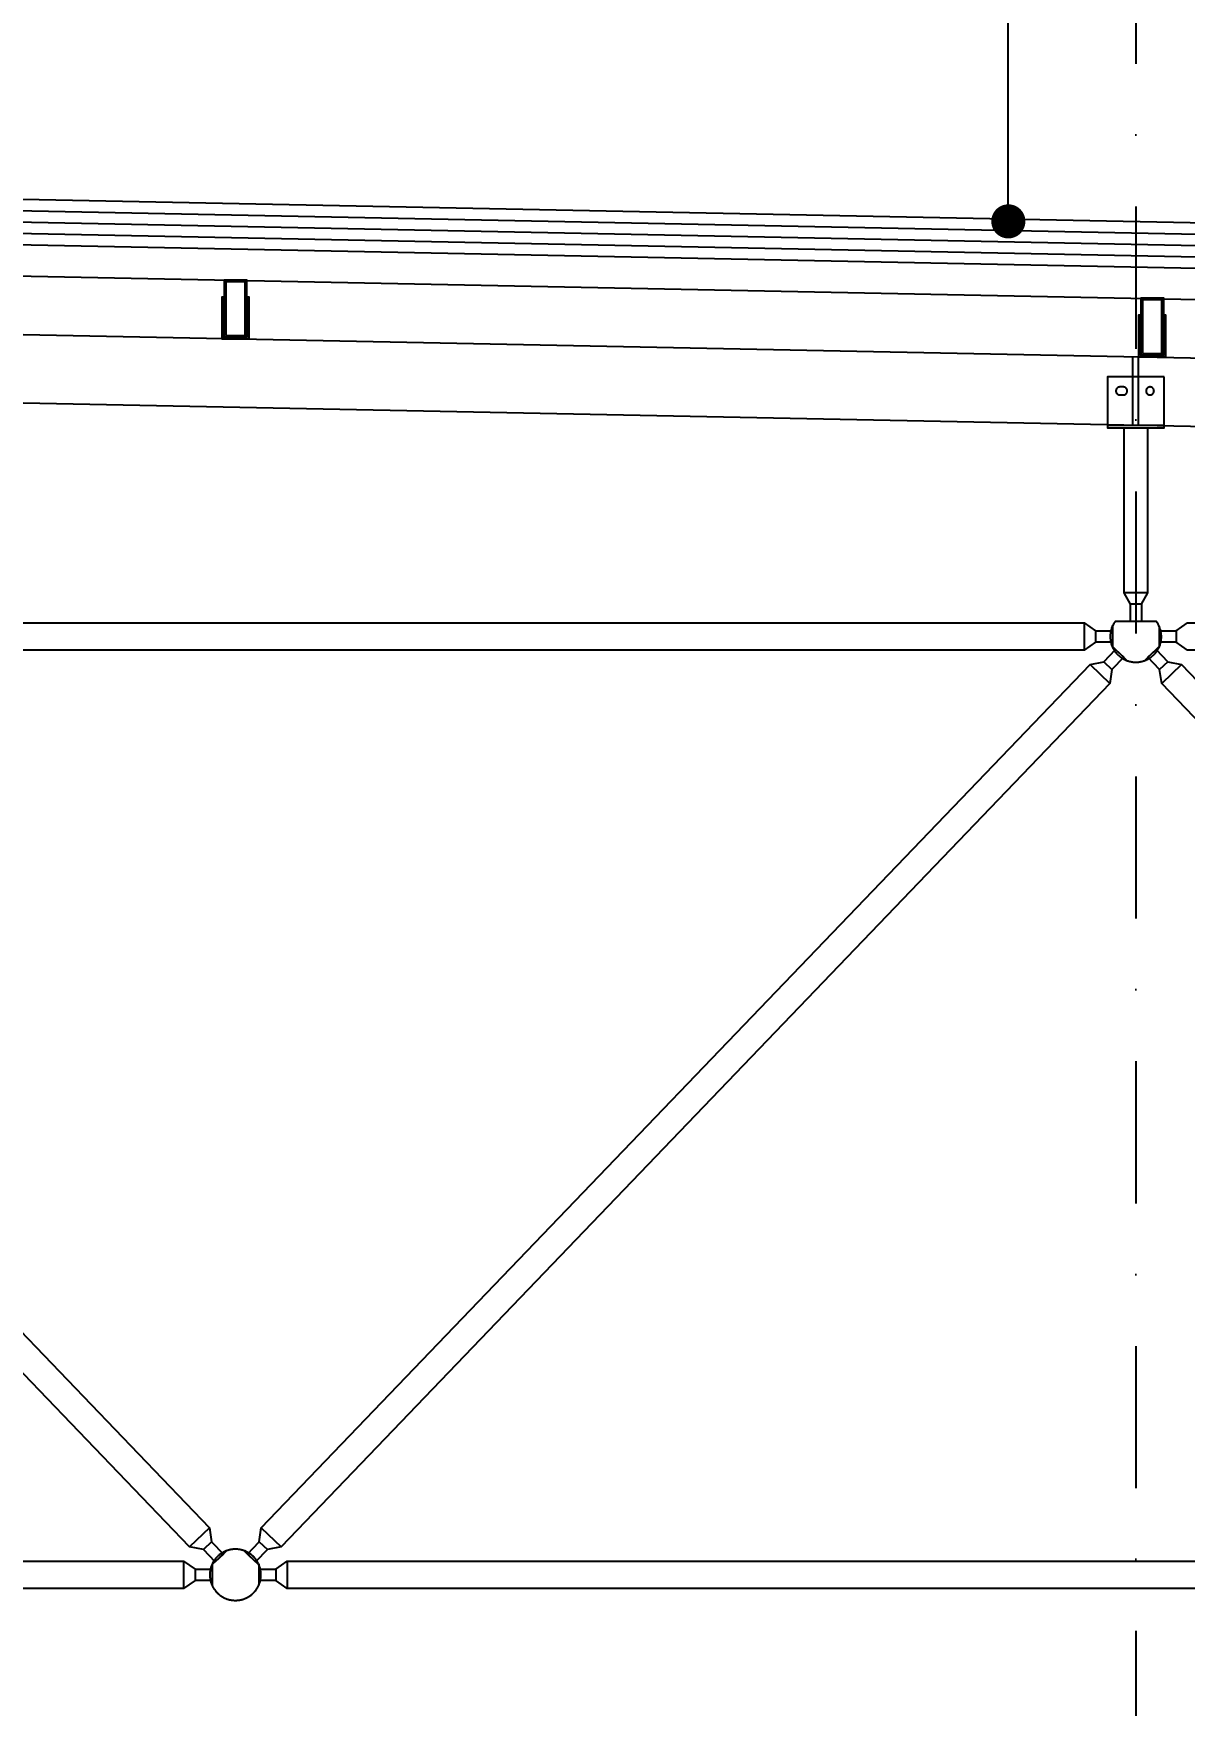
# Model space of a CAD drawing. Header units: centimetres. Extents: x 77182 to 116086, y 20619 to 33555.
# Drawn here: x 85840.2 to 86042.6, y 22535.4 to 22829.5 of the extents above; entities that cross this region are included whole.
import ezdxf
from ezdxf import colors
from ezdxf.entities.mleader import LeaderData, LeaderLine
from ezdxf.math import Vec2, Vec3

# ---------------------------------------------------------------- set-up
doc = ezdxf.new("R2010")
doc.units = ezdxf.units.CM
doc.header["$LTSCALE"] = 100
doc.linetypes.add('DASHDOT2', pattern=[0.5, 0.25, -0.125, 0, -0.125])
doc.linetypes.add('HIDDEN', pattern=[9.524999999999999, 6.349999999999999, -3.174999999999999])
for name, color, linetype in [('A-ANNO-DIMS', 187, 'Continuous'), ('A-ANNO-GRID', 155, 'DASHDOT2'), ('A-ELEV-01', 255, 'Continuous'), ('A-ELEV-02', 253, 'Continuous'), ('A-WALL-INSL', 249, 'Continuous'), ('A-WALL-SNWPNL', 200, 'Continuous'), ('S-STEL', 3, 'Continuous')]:
    doc.layers.add(name, color=color, linetype=linetype)
doc.styles.add('Fields_100', font='act_simplex.shx', dxfattribs={"width": 0.8, "height": 20})
doc.linetypes.add('BATTING', pattern='A,0.00254,-2.54,[134,ltypeshp.shx,S=2.54,R=0,X=-2.54,Y=0],-5.08,[134,ltypeshp.shx,S=2.54,R=180,X=2.54,Y=0],-2.54', length=10.16254)

# ---------------------------------------------------------------- blocks, each defined once
blk = doc.blocks.new('_Dot')
at = {"color": 0, "linetype": 'ByBlock', "lineweight": -2}
blk.add_line((-0.5, 0), (-1, 0), dxfattribs=at)
at = {"color": 0, "linetype": 'ByBlock', "const_width": 0.5}
blk.add_lwpolyline([(-0.25, 0, 1), (0.25, 0, 1)], format="xyb", close=True, dxfattribs=at)

msp = doc.modelspace()

# ---------------------------------------------------------------- linework, layer by layer
at = {"layer": 'A-ANNO-GRID'}
msp.add_line((86034.0677983792, 23450.32734961257), (86034.0677983792, 21881.85678621799), dxfattribs=at)
at = {"layer": 'A-ELEV-01'}
for points in [[(84609.04320586086, 22811.40950459917), (87384.0427417759, 22755.9089657045)], [(84767.87653916088, 22797.93030675762), (87304.71827066835, 22747.19297099707)], [(84767.87653916088, 22785.92790695018), (87304.71827066835, 22735.19057118963)], [(86033.54320556085, 22769.1042235103), (86033.54320556085, 22772.6042235103)], [(86034.54320556085, 22769.1042235103), (86034.54320556085, 22772.6042235103)]]:
    msp.add_lwpolyline(points, dxfattribs=at)
at = {"layer": 'A-ELEV-01', "linetype": 'HIDDEN', "ltscale": 0.05}
for points in [[(86033.54320556085, 22760.61944845968), (86033.54320556085, 22769.1042235103)], [(86034.54320556085, 22760.58944845969), (86034.54320556085, 22769.1042235103)]]:
    msp.add_lwpolyline(points, dxfattribs=at)
at = {"layer": 'A-ELEV-02'}
for points in [[(85877.80987226075, 22776.07592105242), (85873.60987226086, 22776.0759210525), (85873.6098722608, 22783.07592105254), (85873.30987226075, 22783.07592105235), (85873.30987226083, 22775.77592105253), (85878.10987226063, 22775.77592105237), (85878.1098722607, 22783.07592105257), (85877.80987226072, 22783.07592105251)], [(86039.04320556077, 22772.90422351018), (86034.84320556089, 22772.90422351027), (86034.84320556081, 22779.9042235103), (86034.54320556072, 22779.90422351011), (86034.54320556085, 22772.6042235103), (86039.34320556064, 22772.60422351013), (86039.34320556073, 22779.90422351034), (86039.04320556074, 22779.90422351027)], [(86039.04320556085, 22769.1042235103), (86029.04320556085, 22769.1042235103), (86029.04320556085, 22760.1042235103), (86039.04320556085, 22760.1042235103)], [(86037.24320556084, 22766.6042235103), (86037.24303310862, 22766.61976067093), (86037.24250962553, 22766.63542968121), (86037.24162613889, 22766.65122027787), (86037.24037399689, 22766.66712161683), (86037.2387449085, 22766.68312227989), (86037.23673098414, 22766.69921028454), (86037.2343247759, 22766.71537309677), (86037.23151931872, 22766.73159764699), (86037.22830817044, 22766.7478703493), (86037.22468545157, 22766.76417712399), (86037.2206458846, 22766.7805034233), (86037.21618483157, 22766.79683426069), (86037.21129833048, 22766.81315424318), (86037.20598313003, 22766.8294476071), (86037.20023672201, 22766.8456982569), (86037.19405737158, 22766.861889807), (86037.18744414463, 22766.87800562652), (86037.18039693226, 22766.89402888667), (86037.17291647205, 22766.90994261061), (86037.16500436561, 22766.92572972544), (86037.15666309257, 22766.94137311618), (86037.14789602047, 22766.95685568133), (86037.13870741041, 22766.9721603896), (86037.1291024187, 22766.98727033767), (86037.11908709357, 22767.00216880837), (86037.10866836793, 22767.01683932897), (86037.09785404705, 22767.03126572924), (86037.08665279215, 22767.04543219878), (86037.07507409918, 22767.05932334321), (86037.06312827341, 22767.07292423888), (86037.05082639947, 22767.08622048559), (86037.03818030766, 22767.09919825713), (86037.02520253614, 22767.11184434892), (86037.01190628941, 22767.12414622286), (86036.99830539376, 22767.13609204865), (86036.98441424931, 22767.1476707416), (86036.97024777977, 22767.1588719965), (86036.9558213795, 22767.16968631738), (86036.94115085891, 22767.18010504304), (86036.92625238824, 22767.19012036815), (86036.91114244013, 22767.19972535988), (86036.89583773186, 22767.20891396992), (86036.88035516674, 22767.21768104204), (86036.86471177597, 22767.22602231508), (86036.84892466114, 22767.23393442151), (86036.8330109372, 22767.24141488173), (86036.81698767706, 22767.24846209409), (86036.80087185751, 22767.25507532105), (86036.78468030744, 22767.26125467147), (86036.76842965763, 22767.26700107949), (86036.75213629371, 22767.27231627995), (86036.73581631124, 22767.27720278103), (86036.71948547383, 22767.28166383407), (86036.70315917453, 22767.28570340103), (86036.68685239984, 22767.28932611988), (86036.67057969753, 22767.2925372682), (86036.65435514732, 22767.29534272536), (86036.63819233509, 22767.29774893357), (86036.62210433042, 22767.29976285797), (86036.60610366738, 22767.30139194633), (86036.59020232843, 22767.30264408835), (86036.57441173174, 22767.30352757499), (86036.55874272146, 22767.30405105809), (86036.54320556085, 22767.3042235103), (86036.52766840022, 22767.30405105809), (86036.51199938994, 22767.30352757499), (86036.4962087933, 22767.30264408835), (86036.4803074543, 22767.30139194633), (86036.46430679125, 22767.29976285797), (86036.4482187866, 22767.29774893357), (86036.43205597436, 22767.29534272536), (86036.41583142415, 22767.2925372682), (86036.39955872184, 22767.28932611988), (86036.38325194715, 22767.28570340103), (86036.36692564785, 22767.28166383407), (86036.35059481044, 22767.27720278103), (86036.33427482797, 22767.27231627995), (86036.31798146405, 22767.26700107949), (86036.30173081424, 22767.26125467147), (86036.28553926414, 22767.25507532105), (86036.26942344464, 22767.24846209409), (86036.25340018448, 22767.24141488173), (86036.23748646054, 22767.23393442151), (86036.2216993457, 22767.22602231508), (86036.20605595499, 22767.21768104204), (86036.19057338982, 22767.20891396992), (86036.17526868155, 22767.19972535988), (86036.16015873344, 22767.19012036815), (86036.14526026277, 22767.18010504304), (86036.13058974218, 22767.16968631738), (86036.11616334191, 22767.1588719965), (86036.10199687237, 22767.1476707416), (86036.08810572792, 22767.13609204865), (86036.07450483227, 22767.12414622286), (86036.06120858554, 22767.11184434892), (86036.04823081402, 22767.09919825713), (86036.03558472221, 22767.08622048559), (86036.0232828483, 22767.07292423888), (86036.0113370225, 22767.05932334321), (86035.99975832953, 22767.04543219878), (86035.98855707466, 22767.03126572924), (86035.97774275378, 22767.01683932897), (86035.96732402811, 22767.00216880837), (86035.95730870299, 22766.98727033767), (86035.94770371127, 22766.9721603896), (86035.93851510121, 22766.95685568133), (86035.92974802908, 22766.94137311618), (86035.92140675607, 22766.92572972544), (86035.91349464963, 22766.90994261061), (86035.90601418942, 22766.89402888667), (86035.89896697705, 22766.87800562652), (86035.8923537501, 22766.861889807), (86035.88617439967, 22766.8456982569), (86035.88042799165, 22766.8294476071), (86035.8751127912, 22766.81315424318), (86035.8702262901, 22766.79683426069), (86035.86576523707, 22766.7805034233), (86035.86172567011, 22766.76417712399), (86035.85810295126, 22766.7478703493), (86035.85489180296, 22766.73159764699), (86035.85208634578, 22766.71537309677), (86035.84968013759, 22766.69921028454), (86035.84766621317, 22766.68312227989), (86035.8460371248, 22766.66712161683), (86035.84478498278, 22766.65122027787), (86035.84390149615, 22766.63542968121), (86035.84337801306, 22766.61976067093), (86035.84320556084, 22766.6042235103), (86035.84337801306, 22766.58868634966), (86035.84390149615, 22766.5730173394), (86035.84478498278, 22766.55722674273), (86035.8460371248, 22766.54132540377), (86035.84766621317, 22766.52532474071), (86035.84968013759, 22766.50923673606), (86035.85208634578, 22766.49307392383), (86035.85489180296, 22766.47684937361), (86035.85810295126, 22766.46057667129), (86035.86172567011, 22766.44426989661), (86035.86576523707, 22766.4279435973), (86035.8702262901, 22766.41161275991), (86035.8751127912, 22766.39529277741), (86035.88042799165, 22766.3789994135), (86035.88617439967, 22766.36274876371), (86035.8923537501, 22766.3465572136), (86035.89896697705, 22766.33044139409), (86035.90601418942, 22766.31441813393), (86035.91349464963, 22766.29850440999), (86035.92140675607, 22766.28271729516), (86035.92974802908, 22766.26707390442), (86035.93851510121, 22766.25159133928), (86035.94770371127, 22766.23628663101), (86035.95730870299, 22766.22117668293), (86035.96732402811, 22766.20627821223), (86035.97774275378, 22766.19160769163), (86035.98855707466, 22766.17718129136), (86035.99975832953, 22766.16301482182), (86036.0113370225, 22766.14912367739), (86036.0232828483, 22766.13552278173), (86036.03558472221, 22766.122226535), (86036.04823081402, 22766.10924876347), (86036.06120858554, 22766.09660267168), (86036.07450483227, 22766.08430079774), (86036.08810572792, 22766.07235497196), (86036.10199687237, 22766.060776279), (86036.11616334191, 22766.0495750241), (86036.13058974218, 22766.03876070323), (86036.14526026277, 22766.02834197757), (86036.16015873344, 22766.01832665245), (86036.17526868155, 22766.00872166072), (86036.19057338982, 22765.99953305068), (86036.20605595499, 22765.99076597855), (86036.2216993457, 22765.98242470552), (86036.23748646054, 22765.97451259908), (86036.25340018448, 22765.96703213887), (86036.26942344464, 22765.95998492652), (86036.28553926414, 22765.95337169956), (86036.30173081424, 22765.94719234912), (86036.31798146405, 22765.94144594112), (86036.33427482797, 22765.93613074065), (86036.35059481044, 22765.93124423957), (86036.36692564785, 22765.92678318653), (86036.38325194715, 22765.92274361957), (86036.39955872184, 22765.91912090073), (86036.41583142415, 22765.91590975241), (86036.43205597436, 22765.91310429524), (86036.4482187866, 22765.91069808703), (86036.46430679125, 22765.90868416263), (86036.4803074543, 22765.90705507427), (86036.4962087933, 22765.90580293226), (86036.51199938994, 22765.9049194456), (86036.52766840022, 22765.90439596251), (86036.54320556085, 22765.9042235103), (86036.55874272146, 22765.90439596251), (86036.57441173174, 22765.9049194456), (86036.59020232843, 22765.90580293226), (86036.60610366738, 22765.90705507427), (86036.62210433042, 22765.90868416263), (86036.63819233509, 22765.91069808703), (86036.65435514732, 22765.91310429524), (86036.67057969753, 22765.91590975241), (86036.68685239984, 22765.91912090073), (86036.70315917453, 22765.92274361957), (86036.71948547383, 22765.92678318653), (86036.73581631124, 22765.93124423957), (86036.75213629371, 22765.93613074065), (86036.76842965763, 22765.94144594112), (86036.78468030744, 22765.94719234912), (86036.80087185751, 22765.95337169956), (86036.81698767706, 22765.95998492652), (86036.8330109372, 22765.96703213887), (86036.84892466114, 22765.97451259908), (86036.86471177597, 22765.98242470552), (86036.88035516674, 22765.99076597855), (86036.89583773186, 22765.99953305068), (86036.91114244013, 22766.00872166072), (86036.92625238824, 22766.01832665245), (86036.94115085891, 22766.02834197757), (86036.9558213795, 22766.03876070323), (86036.97024777977, 22766.0495750241), (86036.98441424931, 22766.060776279), (86036.99830539376, 22766.07235497196), (86037.01190628941, 22766.08430079774), (86037.02520253614, 22766.09660267168), (86037.03818030766, 22766.10924876347), (86037.05082639947, 22766.122226535), (86037.06312827341, 22766.13552278173), (86037.07507409918, 22766.14912367739), (86037.08665279215, 22766.16301482182), (86037.09785404705, 22766.17718129136), (86037.10866836793, 22766.19160769163), (86037.11908709357, 22766.20627821223), (86037.1291024187, 22766.22117668293), (86037.13870741041, 22766.23628663101), (86037.14789602047, 22766.25159133928), (86037.15666309257, 22766.26707390442), (86037.16500436561, 22766.28271729516), (86037.17291647205, 22766.29850440999), (86037.18039693226, 22766.31441813393), (86037.18744414463, 22766.33044139409), (86037.19405737158, 22766.3465572136), (86037.20023672201, 22766.36274876371), (86037.20598313003, 22766.3789994135), (86037.21129833048, 22766.39529277741), (86037.21618483157, 22766.41161275991), (86037.2206458846, 22766.4279435973), (86037.22468545157, 22766.44426989661), (86037.22830817044, 22766.46057667129), (86037.23151931872, 22766.47684937361), (86037.2343247759, 22766.49307392383), (86037.23673098414, 22766.50923673606), (86037.2387449085, 22766.52532474071), (86037.24037399689, 22766.54132540377), (86037.24162613889, 22766.55722674273), (86037.24250962553, 22766.5730173394), (86037.24303310862, 22766.58868634966)], [(85720.93683032496, 22721.14299712556), (85723.0139706294, 22718.97839828153), (85725.41969995381, 22718.5150502291), (85871.15171540681, 22566.64694988294), (85871.51550648833, 22564.22416614332), (85873.5926467928, 22562.05956729928), (85872.14958089677, 22560.67480709631), (85870.07244059234, 22562.83940594035), (85867.66671126794, 22563.30275399278), (85721.93469581494, 22715.17085433893), (85721.57090473341, 22717.59363807856), (85719.49376442897, 22719.7582369226)], [(85877.82709772894, 22562.05956729928), (85879.90423803336, 22564.22416614332), (85880.26802911492, 22566.64694988295), (86026.00004456789, 22718.5150502291), (86028.4057738923, 22718.97839828153), (86030.48291419676, 22721.14299712556), (86031.92598009281, 22719.7582369226), (86029.84883978836, 22717.59363807856), (86029.4850487068, 22715.17085433893), (85883.75303325383, 22563.30275399278), (85881.34730392942, 22562.83940594035), (85879.27016362498, 22560.67480709631)], [(86037.60349692494, 22721.14299712556), (86039.68063722941, 22718.97839828153), (86042.08636655382, 22718.5150502291), (86187.8183820068, 22566.64694988295), (86188.18217308835, 22564.22416614332), (86190.25931339277, 22562.05956729928), (86188.81624749678, 22560.67480709631), (86186.73910719233, 22562.83940594035), (86184.33337786794, 22563.30275399278), (86038.6013624149, 22715.17085433893), (86038.23757133339, 22717.59363807856), (86036.16043102895, 22719.7582369226)], [(85880.2098722608, 22558.40890211096), (85880.20876363946, 22558.50878385788), (85880.20539839099, 22558.60951320963), (85880.19971883396, 22558.7110241882), (85880.19166934959, 22558.81324708149), (85880.18119663869, 22558.91610848688), (85880.16824998183, 22559.01953137394), (85880.1527815005, 22559.12343516681), (85880.13474641868, 22559.2277358468), (85880.11410332235, 22559.33234607597), (85880.09081441551, 22559.43717534177), (85880.06484577077, 22559.54213012311), (85880.03616757266, 22559.64711407774), (85880.00475435142, 22559.7520282509), (85879.97058520562, 22559.85677130466), (85879.93364401122, 22559.96123976763), (85879.8939196156, 22560.06532830397), (85879.85140601372, 22560.1689300009), (85879.80610250572, 22560.27193667335), (85879.75801383294, 22560.37423918437), (85879.70715029156, 22560.47572777969), (85879.65352782203, 22560.57629243447), (85879.5971680727, 22560.67582321037), (85879.5380984367, 22560.77421062069), (85879.47635206132, 22560.87134600116), (85879.4119678284, 22560.96712188422), (85879.34499030632, 22561.06143237378), (85879.27546967211, 22561.1541735184), (85879.20346160492, 22561.24524367972), (85879.12902715022, 22561.33454389392), (85879.05223255583, 22561.42197822319), (85878.97314908056, 22561.50745409498), (85878.89185277617, 22561.59088262627), (85878.8084242449, 22561.67217893065), (85878.72294837309, 22561.75126240595), (85878.63551404382, 22561.82805700031), (85878.54621382961, 22561.90249145501), (85878.45514366831, 22561.97449952221), (85878.3624025237, 22562.04402015641), (85878.26809203414, 22562.11099767851), (85878.17231615106, 22562.1753819114), (85878.0751807706, 22562.2371282868), (85877.97679336029, 22562.29619792279), (85877.87726258437, 22562.35255767213), (85877.77669792958, 22562.40618014166), (85877.67520933427, 22562.45704368303), (85877.57290682325, 22562.50513235582), (85877.46990015083, 22562.55043586384), (85877.36629845387, 22562.5929494657), (85877.26220991754, 22562.63267386134), (85877.15774145458, 22562.6696150557), (85877.05299840082, 22562.70378420152), (85876.94808422765, 22562.73519742276), (85876.84310027302, 22562.76387562088), (85876.7381454917, 22562.78984426561), (85876.63331622587, 22562.81313317246), (85876.5287059967, 22562.83377626879), (85876.4244053167, 22562.8518113506), (85876.32050152383, 22562.86727983193), (85876.21707863676, 22562.88022648879), (85876.1142172314, 22562.89069919967), (85876.01199433811, 22562.89874868406), (85875.91048335953, 22562.90442824109), (85875.80975400779, 22562.90779348953), (85875.70987226086, 22562.90890211092), (85875.60999051394, 22562.90779348953), (85875.5092611622, 22562.90442824109), (85875.40775018361, 22562.89874868406), (85875.30552729033, 22562.89069919967), (85875.20266588494, 22562.88022648879), (85875.09924299787, 22562.86727983193), (85874.995339205, 22562.8518113506), (85874.891038525, 22562.83377626879), (85874.78642829585, 22562.81313317246), (85874.68159903004, 22562.78984426561), (85874.57664424871, 22562.76387562088), (85874.47166029408, 22562.73519742276), (85874.3667461209, 22562.70378420152), (85874.26200306715, 22562.6696150557), (85874.1575346042, 22562.63267386134), (85874.05344606785, 22562.5929494657), (85873.94984437092, 22562.55043586384), (85873.84683769845, 22562.50513235582), (85873.74453518743, 22562.45704368303), (85873.64304659211, 22562.40618014166), (85873.54248193737, 22562.35255767213), (85873.44295116144, 22562.29619792279), (85873.34456375113, 22562.2371282868), (85873.24742837063, 22562.1753819114), (85873.1516524876, 22562.11099767851), (85873.05734199804, 22562.04402015641), (85872.96460085342, 22561.97449952221), (85872.87353069207, 22561.90249145501), (85872.7842304779, 22561.82805700031), (85872.69679614861, 22561.75126240595), (85872.61132027682, 22561.67217893065), (85872.52789174556, 22561.59088262627), (85872.44659544117, 22561.50745409498), (85872.36751196586, 22561.42197822319), (85872.2907173715, 22561.33454389392), (85872.21628291681, 22561.24524367972), (85872.14427484962, 22561.1541735184), (85872.07475421538, 22561.06143237378), (85872.0077766933, 22560.96712188422), (85871.94339246041, 22560.87134600116), (85871.881646085, 22560.77421062069), (85871.82257644903, 22560.67582321037), (85871.76621669967, 22560.57629243447), (85871.71259423016, 22560.47572777969), (85871.6617306888, 22560.37423918437), (85871.61364201597, 22560.27193667335), (85871.56833850796, 22560.1689300009), (85871.5258249061, 22560.06532830397), (85871.48610051048, 22559.96123976763), (85871.44915931611, 22559.85677130466), (85871.4149901703, 22559.7520282509), (85871.38357694904, 22559.64711407774), (85871.35489875093, 22559.54213012311), (85871.32893010617, 22559.43717534177), (85871.30564119935, 22559.33234607597), (85871.28499810302, 22559.2277358468), (85871.26696302123, 22559.12343516681), (85871.2514945399, 22559.01953137394), (85871.23854788303, 22558.91610848688), (85871.22807517214, 22558.81324708149), (85871.22002568774, 22558.7110241882), (85871.21434613071, 22558.60951320963), (85871.21098088229, 22558.50878385788), (85871.2098722609, 22558.40890211096), (85871.21098088229, 22558.30902036402), (85871.21434613071, 22558.20829101228), (85871.22002568774, 22558.10678003371), (85871.22807517214, 22558.00455714042), (85871.23854788303, 22557.90169573503), (85871.2514945399, 22557.79827284796), (85871.26696302123, 22557.6943690551), (85871.28499810302, 22557.5900683751), (85871.30564119935, 22557.48545814594), (85871.32893010617, 22557.38062888013), (85871.35489875093, 22557.2756740988), (85871.38357694904, 22557.17069014416), (85871.4149901703, 22557.06577597101), (85871.44915931611, 22556.96103291724), (85871.48610051048, 22556.85656445428), (85871.5258249061, 22556.75247591794), (85871.56833850796, 22556.64887422101), (85871.61364201597, 22556.54586754856), (85871.6617306888, 22556.44356503754), (85871.71259423016, 22556.34207644222), (85871.76621669967, 22556.24151178744), (85871.82257644903, 22556.14198101153), (85871.881646085, 22556.04359360122), (85871.94339246041, 22555.94645822074), (85872.0077766933, 22555.85068233769), (85872.07475421538, 22555.75637184813), (85872.14427484962, 22555.66363070351), (85872.21628291681, 22555.57256054218), (85872.2907173715, 22555.48326032799), (85872.36751196586, 22555.39582599871), (85872.44659544117, 22555.31035012693), (85872.52789174556, 22555.22692159564), (85872.61132027682, 22555.14562529126), (85872.69679614861, 22555.06654181596), (85872.7842304779, 22554.9897472216), (85872.87353069207, 22554.9153127669), (85872.96460085342, 22554.8433046997), (85873.05734199804, 22554.7737840655), (85873.1516524876, 22554.70680654339), (85873.24742837063, 22554.6424223105), (85873.34456375113, 22554.5806759351), (85873.44295116144, 22554.52160629912), (85873.54248193737, 22554.46524654978), (85873.64304659211, 22554.41162408025), (85873.74453518743, 22554.36076053888), (85873.84683769845, 22554.31267186609), (85873.94984437092, 22554.26736835807), (85874.05344606785, 22554.2248547562), (85874.1575346042, 22554.18513036057), (85874.26200306715, 22554.1481891662), (85874.3667461209, 22554.11402002039), (85874.47166029408, 22554.08260679915), (85874.57664424871, 22554.05392860103), (85874.68159903004, 22554.0279599563), (85874.78642829585, 22554.00467104945), (85874.891038525, 22553.98402795312), (85874.995339205, 22553.96599287131), (85875.09924299787, 22553.95052438998), (85875.20266588494, 22553.93757773311), (85875.30552729033, 22553.92710502223), (85875.40775018361, 22553.91905553784), (85875.5092611622, 22553.91337598082), (85875.60999051394, 22553.91001073237), (85875.70987226086, 22553.90890211099), (85875.80975400779, 22553.91001073237), (85875.91048335953, 22553.91337598082), (85876.01199433811, 22553.91905553784), (85876.1142172314, 22553.92710502223), (85876.21707863676, 22553.93757773311), (85876.32050152383, 22553.95052438998), (85876.4244053167, 22553.96599287131), (85876.5287059967, 22553.98402795312), (85876.63331622587, 22554.00467104945), (85876.7381454917, 22554.0279599563), (85876.84310027302, 22554.05392860103), (85876.94808422765, 22554.08260679915), (85877.05299840082, 22554.11402002039), (85877.15774145458, 22554.1481891662), (85877.26220991754, 22554.18513036057), (85877.36629845387, 22554.2248547562), (85877.46990015083, 22554.26736835807), (85877.57290682325, 22554.31267186609), (85877.67520933427, 22554.36076053888), (85877.77669792958, 22554.41162408025), (85877.87726258437, 22554.46524654978), (85877.97679336029, 22554.52160629912), (85878.0751807706, 22554.5806759351), (85878.17231615106, 22554.6424223105), (85878.26809203414, 22554.70680654339), (85878.3624025237, 22554.7737840655), (85878.45514366831, 22554.8433046997), (85878.54621382961, 22554.9153127669), (85878.63551404382, 22554.9897472216), (85878.72294837309, 22555.06654181596), (85878.8084242449, 22555.14562529126), (85878.89185277617, 22555.22692159564), (85878.97314908056, 22555.31035012693), (85879.05223255583, 22555.39582599871), (85879.12902715022, 22555.48326032799), (85879.20346160492, 22555.57256054218), (85879.27546967211, 22555.66363070351), (85879.34499030632, 22555.75637184813), (85879.4119678284, 22555.85068233769), (85879.47635206132, 22555.94645822074), (85879.5380984367, 22556.04359360122), (85879.5971680727, 22556.14198101153), (85879.65352782203, 22556.24151178744), (85879.70715029156, 22556.34207644222), (85879.75801383294, 22556.44356503754), (85879.80610250572, 22556.54586754856), (85879.85140601372, 22556.64887422101), (85879.8939196156, 22556.75247591794), (85879.93364401122, 22556.85656445428), (85879.97058520562, 22556.96103291724), (85880.00475435142, 22557.06577597101), (85880.03616757266, 22557.17069014416), (85880.06484577077, 22557.2756740988), (85880.09081441551, 22557.38062888013), (85880.11410332235, 22557.48545814594), (85880.13474641868, 22557.5900683751), (85880.1527815005, 22557.6943690551), (85880.16824998183, 22557.79827284796), (85880.18119663869, 22557.90169573503), (85880.19166934959, 22558.00455714042), (85880.19971883396, 22558.10678003371), (85880.20539839099, 22558.20829101228), (85880.20876363946, 22558.30902036402)]]:
    msp.add_lwpolyline(points, close=True, dxfattribs=at)
for points in [[(85873.30987226075, 22781.77592065648), (85873.60987226081, 22781.77592065648)], [(85877.80987226072, 22781.77592065639), (85878.1098722607, 22781.77592065637)], [(85873.30987226078, 22780.37592065648), (85873.60987226081, 22780.37592065648)], [(85877.80987226075, 22780.37592065639), (85878.10987226068, 22780.37592065637)], [(86034.54320556077, 22778.60422311426), (86034.84320556084, 22778.60422311424)], [(86034.5432055608, 22777.20422311426), (86034.84320556084, 22777.20422311424)], [(86039.04320556074, 22778.60422311415), (86039.34320556073, 22778.60422311414)], [(86039.04320556074, 22777.20422311416), (86039.3432055607, 22777.20422311414)], [(86031.24320556084, 22767.3042235103), (86031.22766840021, 22767.30405105809), (86031.21199938993, 22767.30352757499), (86031.19620879326, 22767.30264408835), (86031.18030745431, 22767.30139194633), (86031.16430679127, 22767.29976285797), (86031.1482187866, 22767.29774893357), (86031.13205597436, 22767.29534272536), (86031.11583142416, 22767.2925372682), (86031.09955872183, 22767.28932611988), (86031.08325194716, 22767.28570340103), (86031.06692564784, 22767.28166383407), (86031.05059481045, 22767.27720278103), (86031.03427482794, 22767.27231627995), (86031.01798146404, 22767.26700107949), (86031.00173081426, 22767.26125467147), (86030.98553926416, 22767.25507532105), (86030.96942344462, 22767.24846209409), (86030.95340018446, 22767.24141488173), (86030.93748646053, 22767.23393442151), (86030.9216993457, 22767.22602231508), (86030.90605595495, 22767.21768104204), (86030.89057338983, 22767.20891396992), (86030.87526868156, 22767.19972535988), (86030.86015873349, 22767.19012036815), (86030.84526026277, 22767.18010504304), (86030.83058974217, 22767.16968631738), (86030.8161633419, 22767.1588719965), (86030.80199687235, 22767.1476707416), (86030.78810572792, 22767.13609204865), (86030.77450483225, 22767.12414622286), (86030.76120858554, 22767.11184434892), (86030.74823081399, 22767.09919825713), (86030.73558472224, 22767.08622048559), (86030.72328284827, 22767.07292423888), (86030.71133702248, 22767.05932334321), (86030.69975832955, 22767.04543219878), (86030.68855707464, 22767.03126572924), (86030.67774275375, 22767.01683932897), (86030.6673240281, 22767.00216880837), (86030.657308703, 22766.98727033767), (86030.64770371126, 22766.9721603896), (86030.63851510124, 22766.95685568133), (86030.62974802911, 22766.94137311618), (86030.62140675605, 22766.92572972544), (86030.61349464962, 22766.90994261061), (86030.60601418943, 22766.89402888667), (86030.59896697706, 22766.87800562652), (86030.59235375011, 22766.861889807), (86030.58617439968, 22766.8456982569), (86030.58042799165, 22766.8294476071), (86030.57511279118, 22766.81315424318), (86030.57022629013, 22766.79683426069), (86030.56576523704, 22766.7805034233), (86030.56172567011, 22766.76417712399), (86030.55810295125, 22766.7478703493), (86030.55489180295, 22766.73159764699), (86030.5520863458, 22766.71537309677), (86030.54968013758, 22766.69921028454), (86030.54766621318, 22766.68312227989), (86030.54603712482, 22766.66712161683), (86030.5447849828, 22766.65122027787), (86030.54390149614, 22766.63542968121), (86030.54337801307, 22766.61976067093), (86030.54320556084, 22766.6042235103), (86030.54337801307, 22766.58868634966), (86030.54390149614, 22766.5730173394), (86030.5447849828, 22766.55722674273), (86030.54603712482, 22766.54132540377), (86030.54766621318, 22766.52532474071), (86030.54968013758, 22766.50923673606), (86030.5520863458, 22766.49307392383), (86030.55489180295, 22766.47684937361), (86030.55810295125, 22766.46057667129), (86030.56172567011, 22766.44426989661), (86030.56576523704, 22766.4279435973), (86030.57022629013, 22766.41161275991), (86030.57511279118, 22766.39529277741), (86030.58042799165, 22766.3789994135), (86030.58617439968, 22766.36274876371), (86030.59235375011, 22766.3465572136), (86030.59896697706, 22766.33044139409), (86030.60601418943, 22766.31441813393), (86030.61349464962, 22766.29850440999), (86030.62140675605, 22766.28271729516), (86030.62974802911, 22766.26707390442), (86030.63851510124, 22766.25159133928), (86030.64770371126, 22766.23628663101), (86030.657308703, 22766.22117668293), (86030.6673240281, 22766.20627821223), (86030.67774275375, 22766.19160769163), (86030.68855707464, 22766.17718129136), (86030.69975832955, 22766.16301482182), (86030.71133702248, 22766.14912367739), (86030.72328284827, 22766.13552278173), (86030.73558472224, 22766.122226535), (86030.74823081399, 22766.10924876347), (86030.76120858554, 22766.09660267168), (86030.77450483225, 22766.08430079774), (86030.78810572792, 22766.07235497196), (86030.80199687235, 22766.060776279), (86030.8161633419, 22766.0495750241), (86030.83058974217, 22766.03876070323), (86030.84526026277, 22766.02834197757), (86030.86015873349, 22766.01832665245), (86030.87526868156, 22766.00872166072), (86030.89057338983, 22765.99953305068), (86030.90605595495, 22765.99076597855), (86030.9216993457, 22765.98242470552), (86030.93748646053, 22765.97451259908), (86030.95340018446, 22765.96703213887), (86030.96942344462, 22765.95998492652), (86030.98553926416, 22765.95337169956), (86031.00173081426, 22765.94719234912), (86031.01798146404, 22765.94144594112), (86031.03427482794, 22765.93613074065), (86031.05059481045, 22765.93124423957), (86031.06692564784, 22765.92678318653), (86031.08325194716, 22765.92274361957), (86031.09955872183, 22765.91912090073), (86031.11583142416, 22765.91590975241), (86031.13205597436, 22765.91310429524), (86031.1482187866, 22765.91069808703), (86031.16430679127, 22765.90868416263), (86031.18030745431, 22765.90705507427), (86031.19620879326, 22765.90580293226), (86031.21199938993, 22765.9049194456), (86031.22766840021, 22765.90439596251), (86031.24320556084, 22765.9042235103)], [(86031.84320556084, 22767.3042235103), (86031.24320556084, 22767.3042235103)], [(86031.84320556084, 22765.9042235103), (86031.85874272147, 22765.90439596251), (86031.87441173175, 22765.9049194456), (86031.89020232842, 22765.90580293226), (86031.90610366737, 22765.90705507427), (86031.92210433046, 22765.90868416263), (86031.93819233507, 22765.91069808703), (86031.95435514733, 22765.91310429524), (86031.9705796975, 22765.91590975241), (86031.98685239986, 22765.91912090073), (86032.00315917454, 22765.92274361957), (86032.01948547384, 22765.92678318653), (86032.03581631123, 22765.93124423957), (86032.05213629371, 22765.93613074065), (86032.06842965764, 22765.94144594112), (86032.08468030742, 22765.94719234912), (86032.10087185755, 22765.95337169956), (86032.11698767706, 22765.95998492652), (86032.13301093722, 22765.96703213887), (86032.14892466116, 22765.97451259908), (86032.16471177599, 22765.98242470552), (86032.18035516673, 22765.99076597855), (86032.19583773185, 22765.99953305068), (86032.21114244012, 22766.00872166072), (86032.22625238821, 22766.01832665245), (86032.2411508589, 22766.02834197757), (86032.25582137951, 22766.03876070323), (86032.27024777979, 22766.0495750241), (86032.28441424933, 22766.060776279), (86032.29830539374, 22766.07235497196), (86032.31190628943, 22766.08430079774), (86032.32520253611, 22766.09660267168), (86032.33818030768, 22766.10924876347), (86032.35082639946, 22766.122226535), (86032.36312827338, 22766.13552278173), (86032.3750740992, 22766.14912367739), (86032.38665279213, 22766.16301482182), (86032.39785404706, 22766.17718129136), (86032.40866836792, 22766.19160769163), (86032.41908709359, 22766.20627821223), (86032.4291024187, 22766.22117668293), (86032.43870741042, 22766.23628663101), (86032.44789602046, 22766.25159133928), (86032.45666309258, 22766.26707390442), (86032.46500436563, 22766.28271729516), (86032.47291647206, 22766.29850440999), (86032.48039693228, 22766.31441813393), (86032.48744414462, 22766.33044139409), (86032.49405737157, 22766.3465572136), (86032.50023672201, 22766.36274876371), (86032.50598313005, 22766.3789994135), (86032.51129833052, 22766.39529277741), (86032.51618483156, 22766.41161275991), (86032.52064588462, 22766.4279435973), (86032.52468545159, 22766.44426989661), (86032.52830817041, 22766.46057667129), (86032.53151931873, 22766.47684937361), (86032.53432477592, 22766.49307392383), (86032.53673098411, 22766.50923673606), (86032.53874490852, 22766.52532474071), (86032.54037399686, 22766.54132540377), (86032.54162613887, 22766.55722674273), (86032.54250962555, 22766.5730173394), (86032.54303310864, 22766.58868634966), (86032.54320556085, 22766.6042235103), (86032.54303310864, 22766.61976067093), (86032.54250962555, 22766.63542968121), (86032.54162613887, 22766.65122027787), (86032.54037399686, 22766.66712161683), (86032.53874490852, 22766.68312227989), (86032.53673098411, 22766.69921028454), (86032.53432477592, 22766.71537309677), (86032.53151931873, 22766.73159764699), (86032.52830817041, 22766.7478703493), (86032.52468545159, 22766.76417712399), (86032.52064588462, 22766.7805034233), (86032.51618483156, 22766.79683426069), (86032.51129833052, 22766.81315424318), (86032.50598313005, 22766.8294476071), (86032.50023672201, 22766.8456982569), (86032.49405737157, 22766.861889807), (86032.48744414462, 22766.87800562652), (86032.48039693228, 22766.89402888667), (86032.47291647206, 22766.90994261061), (86032.46500436563, 22766.92572972544), (86032.45666309258, 22766.94137311618), (86032.44789602046, 22766.95685568133), (86032.43870741042, 22766.9721603896), (86032.4291024187, 22766.98727033767), (86032.41908709359, 22767.00216880837), (86032.40866836792, 22767.01683932897), (86032.39785404706, 22767.03126572924), (86032.38665279213, 22767.04543219878), (86032.3750740992, 22767.05932334321), (86032.36312827338, 22767.07292423888), (86032.35082639946, 22767.08622048559), (86032.33818030768, 22767.09919825713), (86032.32520253611, 22767.11184434892), (86032.31190628943, 22767.12414622286), (86032.29830539374, 22767.13609204865), (86032.28441424933, 22767.1476707416), (86032.27024777979, 22767.1588719965), (86032.25582137951, 22767.16968631738), (86032.2411508589, 22767.18010504304), (86032.22625238821, 22767.19012036815), (86032.21114244012, 22767.19972535988), (86032.19583773185, 22767.20891396992), (86032.18035516673, 22767.21768104204), (86032.16471177599, 22767.22602231508), (86032.14892466116, 22767.23393442151), (86032.13301093722, 22767.24141488173), (86032.11698767706, 22767.24846209409), (86032.10087185755, 22767.25507532105), (86032.08468030742, 22767.26125467147), (86032.06842965764, 22767.26700107949), (86032.05213629371, 22767.27231627995), (86032.03581631123, 22767.27720278103), (86032.01948547384, 22767.28166383407), (86032.00315917454, 22767.28570340103), (86031.98685239986, 22767.28932611988), (86031.9705796975, 22767.2925372682), (86031.95435514733, 22767.29534272536), (86031.93819233507, 22767.29774893357), (86031.92210433046, 22767.29976285797), (86031.90610366737, 22767.30139194633), (86031.89020232842, 22767.30264408835), (86031.87441173175, 22767.30352757499), (86031.85874272147, 22767.30405105809), (86031.84320556084, 22767.3042235103)], [(86031.24320556084, 22765.9042235103), (86031.84320556084, 22765.9042235103)], [(86031.92356302953, 22760.1042235103), (86031.92320556086, 22731.10763962357)], [(86036.16320556088, 22731.10763962357), (86036.16356302952, 22760.1042235103)], [(86031.92320556086, 22731.10763962357), (86033.04320556085, 22729.10763962357)], [(86036.16320556088, 22731.10763962357), (86031.92320556086, 22731.10763962357)], [(86033.04320556085, 22729.10763962357), (86033.04320556085, 22726.1079502886)], [(86035.04320556085, 22729.10763962357), (86033.04320556085, 22729.10763962357)], [(86035.04320556085, 22729.10763962357), (86036.16320556088, 22731.10763962357)], [(86035.04320556085, 22729.10763962357), (86035.04320556085, 22726.10985393327)], [(85721.47653896088, 22724.40890211093), (85724.47653896087, 22724.40890211093), (85726.4765389609, 22725.82390211093), (86024.94320556088, 22725.82390211093), (86026.94320556086, 22724.40890211093), (86029.94320556089, 22724.40890211093)], [(86024.94320556088, 22725.82390211093), (86024.94320556088, 22720.99390211094)], [(86030.4432055607, 22726.1089021107), (86030.35605783811, 22725.98861947348), (86030.27220832871, 22725.86442239696), (86030.1918934864, 22725.73643198294), (86030.11534496048, 22725.6047871498), (86030.04278799181, 22725.46964451919), (86029.97443979135, 22725.33117813502), (86029.9105079209, 22725.18957900933), (86029.85118869726, 22725.04505449242), (86029.79666564189, 22724.8978274672), (86029.7712561622, 22724.8232741749), (86029.74710799746, 22724.74813537135), (86029.72423984329, 22724.67244282279), (86029.70266933457, 22724.59622905342), (86029.68241300833, 22724.51952730142), (86029.66348626866, 22724.44237147265), (86029.64590335425, 22724.36479609235), (86029.62967730802, 22724.28683625512), (86029.61481994978, 22724.20852757298), (86029.60134185111, 22724.12990612199), (86029.58925231348, 22724.05100838743), (86029.57855934912, 22723.97187120777), (86029.56926966464, 22723.8925317176), (86029.56138864806, 22723.81302728965), (86029.55492035869, 22723.73339547615), (86029.54986752028, 22723.6536739498), (86029.54623151713, 22723.57390044436), (86029.5440123936, 22723.49411269511), (86029.54320885663, 22723.41434837962), (86029.54381828144, 22723.33464505851), (86029.54583672044, 22723.25504011707), (86029.549258915, 22723.17557070729), (86029.55407831036, 22723.09627369084), (86029.56028707373, 22723.0171855832), (86029.56787611471, 22722.93834249889), (86029.57683510878, 22722.85978009815), (86029.58715252366, 22722.78153353525), (86029.5988156478, 22722.70363740833), (86029.62612247051, 22722.54903178762), (86029.65863153816, 22722.39622711885), (86029.69620216018, 22722.24547551914), (86029.73867827823, 22722.0970161124), (86029.78588984779, 22721.95107395944), (86029.83765429546, 22721.80785915269), (86029.89377803085, 22721.6675660798), (86029.95405799168, 22721.53037285707), (86030.01828320143, 22721.39644093106), (86030.08689361638, 22721.26470160768), (86030.1604802181, 22721.13416170537), (86030.23904043518, 22721.00508687332), (86030.32255361197, 22720.87774643115), (86030.4109803926, 22720.75241188373), (86030.5042622472, 22720.62935534525), (86030.60232115375, 22720.50884788782), (86030.70505944817, 22720.39115783243), (86030.81235985114, 22720.27654900185), (86030.86767887817, 22720.22048082639), (86030.92408567958, 22720.16527895675), (86030.98156020374, 22720.11097432105), (86031.04008124661, 22720.05759723771), (86031.0996264747, 22720.00517736242), (86031.16017245062, 22719.95374363623), (86031.22169466171, 22719.90332423473), (86031.2841675515, 22719.85394651868), (86031.34756455346, 22719.80563698617), (86031.41185812805, 22719.75842122645), (86031.47701980159, 22719.71232387573), (86031.54302020786, 22719.66736857499), (86031.60982913195, 22719.62357792992), (86031.67741555638, 22719.58097347331), (86031.74574770869, 22719.5395756298), (86031.81479311152, 22719.4994036833), (86031.88451863386, 22719.46047574701), (86031.95489054408, 22719.42280873637), (86032.02587456407, 22719.38641834472), (86032.09743592473, 22719.35131902204), (86032.16953942226, 22719.31752395668), (86032.24214947515, 22719.28504506004), (86032.31523018196, 22719.2538929545), (86032.38874537934, 22719.22407696431), (86032.46265870007, 22719.19560510967), (86032.5369336314, 22719.16848410387), (86032.61153357307, 22719.14271935354), (86032.68642189476, 22719.1183149619), (86032.83691734813, 22719.0735971911), (86032.98812849582, 22719.03433785984), (86033.13976691866, 22719.00052388081), (86033.29154894629, 22718.97212261069), (86033.443197232, 22718.94908260727), (86033.59444221405, 22718.93133452813), (86033.74502345067, 22718.91879215358), (86033.89469081751, 22718.91135351519), (86034.04320556085, 22718.90890211093), (86034.19172030417, 22718.91135351519), (86034.34138767104, 22718.91879215358), (86034.49196890762, 22718.93133452813), (86034.6432138897, 22718.94908260727), (86034.79486217539, 22718.97212261069), (86034.94664420301, 22719.00052388081), (86035.09828262584, 22719.03433785984), (86035.24949377353, 22719.0735971911), (86035.39998922695, 22719.1183149619), (86035.47487754861, 22719.14271935354), (86035.54947749028, 22719.16848410387), (86035.62375242164, 22719.19560510967), (86035.69766574237, 22719.22407696431), (86035.77118093972, 22719.2538929545), (86035.84426164653, 22719.28504506004), (86035.91687169942, 22719.31752395668), (86035.98897519693, 22719.35131902204), (86036.0605365576, 22719.38641834472), (86036.13152057759, 22719.42280873637), (86036.20189248784, 22719.46047574701), (86036.27161801016, 22719.4994036833), (86036.340663413, 22719.5395756298), (86036.40899556532, 22719.58097347331), (86036.47658198973, 22719.62357792992), (86036.54339091387, 22719.66736857499), (86036.60939132009, 22719.71232387573), (86036.67455299362, 22719.75842122645), (86036.73884656822, 22719.80563698617), (86036.80224357022, 22719.85394651868), (86036.86471645995, 22719.90332423473), (86036.92623867106, 22719.95374363623), (86036.98678464699, 22720.00517736242), (86037.04632987508, 22720.05759723771), (86037.10485091797, 22720.11097432105), (86037.1623254421, 22720.16527895675), (86037.21873224349, 22720.22048082639), (86037.27405127056, 22720.27654900185), (86037.3813516735, 22720.39115783243), (86037.48408996795, 22720.50884788782), (86037.5821488745, 22720.62935534525), (86037.67543072908, 22720.75241188373), (86037.7638575097, 22720.87774643115), (86037.8473706865, 22721.00508687332), (86037.92593090358, 22721.13416170537), (86037.99951750529, 22721.26470160768), (86038.06812792027, 22721.39644093106), (86038.13235312999, 22721.53037285707), (86038.19263309085, 22721.6675660798), (86038.24875682621, 22721.80785915269), (86038.30052127388, 22721.95107395944), (86038.34773284345, 22722.0970161124), (86038.39020896151, 22722.24547551914), (86038.42777958352, 22722.39622711885), (86038.46028865117, 22722.54903178762), (86038.48759547387, 22722.70363740833), (86038.49925859804, 22722.78153353525), (86038.5095760129, 22722.85978009815), (86038.51853500697, 22722.93834249889), (86038.52612404793, 22723.0171855832), (86038.5323328113, 22723.09627369084), (86038.53715220671, 22723.17557070729), (86038.54057440127, 22723.25504011707), (86038.54259284023, 22723.33464505851), (86038.54320226508, 22723.41434837962), (86038.54239872807, 22723.49411269512), (86038.54017960453, 22723.57390044436), (86038.5365436014, 22723.6536739498), (86038.53149076298, 22723.73339547615), (86038.52502247362, 22723.81302728965), (86038.51714145707, 22723.8925317176), (86038.50785177256, 22723.97187120777), (86038.4971588082, 22724.05100838743), (86038.4850692706, 22724.12990612199), (86038.4715911719, 22724.20852757298), (86038.45673381365, 22724.28683625512), (86038.44050776743, 22724.36479609235), (86038.422924853, 22724.44237147265), (86038.40399811335, 22724.51952730142), (86038.3837417871, 22724.59622905342), (86038.3621712784, 22724.67244282279), (86038.3393031242, 22724.74813537135), (86038.31515495948, 22724.8232741749), (86038.2897454798, 22724.8978274672), (86038.23522242441, 22725.04505449242), (86038.17590320081, 22725.18957900933), (86038.11197133033, 22725.33117813502), (86038.04362312987, 22725.46964451919), (86037.9710661612, 22725.6047871498), (86037.89451763529, 22725.73643198295), (86037.81420279297, 22725.86442239696), (86037.73035328355, 22725.98861947348), (86037.64320556098, 22726.1089021107)], [(86030.44320556088, 22726.10890211092), (86037.64320556082, 22726.10890211093)], [(86038.14320556086, 22724.40890211093), (86041.14320556085, 22724.40890211093), (86043.14320556087, 22725.82390211093), (86341.60987216086, 22725.82390211093), (86343.60987216084, 22724.40890211093), (86346.60987216086, 22724.40890211093)], [(86026.94320556086, 22724.40890211093), (86026.94320556086, 22722.40890211093)], [(86029.94320556089, 22725.26362580994), (86029.94320556089, 22721.55417841193)], [(86038.14320556086, 22725.26362580994), (86038.14320556086, 22721.55417841193)], [(86041.14320556085, 22724.40890211093), (86041.14320556085, 22722.40890211093)], [(86029.94320556089, 22722.40890211093), (86026.94320556086, 22722.40890211093), (86024.94320556088, 22720.99390211094), (85726.4765389609, 22720.99390211094), (85724.47653896087, 22722.40890211093), (85721.47653896088, 22722.40890211093)], [(86029.86620288652, 22721.73479080701), (86032.54269140307, 22719.16644324115)], [(86038.22020823523, 22721.73479080701), (86035.54371971867, 22719.16644324115)], [(86346.60987216086, 22722.40890211093), (86343.60987216084, 22722.40890211093), (86341.60987216086, 22720.99390211094), (86043.14320556087, 22720.99390211094), (86041.14320556085, 22722.40890211093), (86038.14320556086, 22722.40890211093)], [(86026.00004456789, 22718.5150502291), (86029.4850487068, 22715.17085433893)], [(86028.4057738923, 22718.97839828153), (86029.84883978836, 22717.59363807856)], [(86039.68063722941, 22718.97839828153), (86038.23757133339, 22717.59363807856)], [(86042.08636655382, 22718.5150502291), (86038.6013624149, 22715.17085433893)], [(85871.15171540681, 22566.64694988294), (85867.66671126794, 22563.30275399278)], [(85871.51550648833, 22564.22416614332), (85870.07244059234, 22562.83940594035)], [(85879.90423803336, 22564.22416614332), (85881.34730392942, 22562.83940594035)], [(85880.26802911492, 22566.64694988295), (85883.75303325383, 22563.30275399278)], [(85874.2093581031, 22562.65136098073), (85871.5328695865, 22560.08301341485)], [(85877.21038641864, 22562.65136098073), (85879.88687493524, 22560.08301341485)], [(85563.14320566086, 22559.40890211093), (85566.14320566088, 22559.40890211093), (85568.14320566086, 22560.82390211093), (85866.60987226084, 22560.82390211093), (85868.60987226084, 22559.40890211093), (85871.60987226086, 22559.40890211093)], [(85866.60987226084, 22560.82390211093), (85866.60987226084, 22555.99390211094)], [(85868.60987226084, 22559.40890211093), (85868.60987226084, 22557.40890211093)], [(85871.60987226086, 22560.26362580994), (85871.60987226086, 22556.55417841194)], [(85879.80987226087, 22559.40890211093), (85882.80987226086, 22559.40890211093), (85884.80987226088, 22560.82390211093), (86183.27653886087, 22560.82390211093), (86185.27653886085, 22559.40890211093), (86188.27653886087, 22559.40890211093)], [(85879.80987226087, 22560.26362580994), (85879.80987226087, 22556.55417841194)], [(85882.80987226086, 22559.40890211093), (85882.80987226086, 22557.40890211093)], [(85884.80987226088, 22560.82390211093), (85884.80987226088, 22555.99390211094)], [(85871.60987226086, 22557.40890211093), (85868.60987226084, 22557.40890211093), (85866.60987226084, 22555.99390211094), (85568.14320566086, 22555.99390211094), (85566.14320566088, 22557.40890211093), (85563.14320566086, 22557.40890211093)], [(86188.27653886087, 22557.40890211093), (86185.27653886085, 22557.40890211093), (86183.27653886087, 22555.99390211094), (85884.80987226088, 22555.99390211094), (85882.80987226086, 22557.40890211093), (85879.80987226087, 22557.40890211093)]]:
    msp.add_lwpolyline(points, dxfattribs=at)
at = {"layer": 'A-ELEV-02', "linetype": 'HIDDEN', "ltscale": 0.1}
msp.add_lwpolyline([(86029.04320556085, 22760.6042235103), (86039.04320556085, 22760.6042235103)], dxfattribs=at)
at = {"layer": 'A-WALL-INSL', "linetype": 'BATTING', "ltscale": 0.002}
for points in [[(84609.16318305257, 22822.90940484711), (87384.0831976581, 22767.41045639434)], [(84609.0831982581, 22818.91020462298), (87384.08273417313, 22763.40966572831)]]:
    msp.add_lwpolyline(points, dxfattribs=at)
at = {"layer": 'A-WALL-INSL'}
for points in [[(84609.20317544983, 22824.90900495917), (87384.04320526084, 22769.41165621809)], [(84609.12319065534, 22820.90980473504), (87384.04320526084, 22765.41085628227)]]:
    msp.add_lwpolyline(points, dxfattribs=at)
at = {"layer": 'A-WALL-SNWPNL', "ltscale": 100}
msp.add_lwpolyline([(84609.04320586086, 22816.91060451092), (87384.0427417759, 22761.41006561624)], dxfattribs=at)
at = {"layer": 'S-STEL'}
for points in [[(85873.70987226086, 22776.0759210525), (85877.70987226086, 22776.0759210525), (85877.70987226086, 22786.0759210525), (85873.70987226086, 22786.0759210525)], [(85874.00987226087, 22776.3759210525), (85877.40987226085, 22776.3759210525), (85877.40987226085, 22785.7759210525), (85874.00987226087, 22785.7759210525)], [(86034.94320556086, 22772.90422351027), (86038.94320556088, 22772.90422351027), (86038.94320556088, 22782.90422351027), (86034.94320556086, 22782.90422351027)], [(86035.24320556087, 22773.20422351027), (86038.64320556086, 22773.20422351027), (86038.64320556086, 22782.60422351026), (86035.24320556087, 22782.60422351026)]]:
    msp.add_lwpolyline(points, close=True, dxfattribs=at)

# ---------------------------------------------------------------- leaders
at = {"layer": 'A-ANNO-DIMS'}
ml = msp.add_multileader_mtext('Standard', dxfattribs=at)
ml.set_content('PVC MEMBRAN + \\PPIR SANDWICH ÇATI PANELİ 8cm', color=50, style='Fields_100')
ml.set_leader_properties(color=256)
ml.set_arrow_properties(name='DOT')
ml.build(insert=Vec2(0, 0))
ml.multileader.update_dxf_attribs({"dogleg_length": 10, "arrow_head_size": 6})
ctx = ml.context
ctx.base_point, ctx.char_height, ctx.arrow_head_size, ctx.landing_gap_size, ctx.plane_origin = Vec3(85590.53895106782, 22942.89435477992), 20, 6, 10, Vec3(112466.2566494117, 22898.15558034375)
ctx.text_align_type = 2
notes = []
notes.append((ctx, [(0, (1, 1, 0), (86011.6258087304, 22942.89435477992), (-1, 0), 10, [(0, [(86011.6258087304, 22796.42766464752)], 0, [])])]))
ctx.mtext.insert, ctx.mtext.alignment, ctx.mtext.flow_direction = Vec3(85991.62580873039, 22954.79911668468), 3, 5
for ctx, leaders in notes:
    for number, flags, end, landing, length, lines in leaders:
        leader = LeaderData()
        leader.index, (leader.has_last_leader_line, leader.has_dogleg_vector, leader.attachment_direction) = number, flags
        leader.last_leader_point, leader.dogleg_vector, leader.dogleg_length = Vec3(end), Vec3(landing), length
        for number, points, colour, breaks in lines:
            line = LeaderLine()
            line.index, line.vertices, line.color, line.breaks = number, Vec3.list(points), colors.encode_raw_color(colour), breaks
            leader.lines.append(line)
        ctx.leaders.append(leader)

doc.saveas('drawing.dxf')
